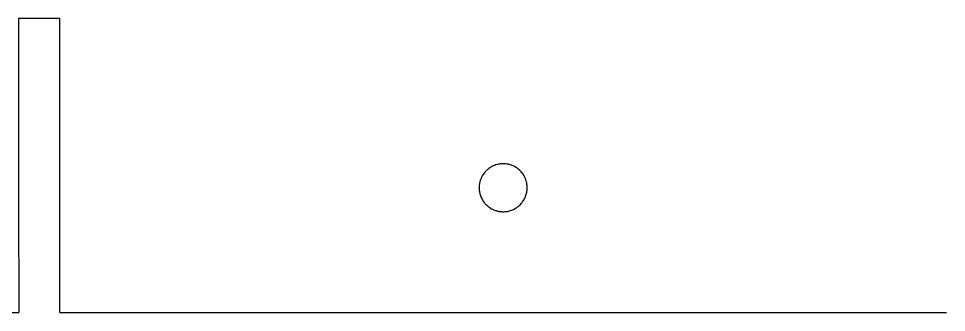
# Model space of a CAD drawing. Header units: millimetres. Extents: x 0 to 1620, y -18 to 157.
# Drawn here: x 1418.6 to 1486.3, y -18.4 to 3 of the extents above; entities that cross this region are included whole.
import ezdxf

# ---------------------------------------------------------------- set-up
doc = ezdxf.new("R2010")
doc.units = ezdxf.units.MM

msp = doc.modelspace()

# ---------------------------------------------------------------- linework, layer by layer
at = {"color": 7, "linetype": 'Continuous', "lineweight": 25}
for p, q in [((1418.556, 3), (1418.556, -0.242)), ((1421.572, 3), (1418.556, 3)), ((1421.572, -0.242), (1421.572, 3)), ((1353.782, -18.442), (1418.564, -18.442)), ((1421.564, -18.442), (1486.346, -18.442))]:
    msp.add_line(p, q, dxfattribs=at)
for points in [[(1418.556, -0.242), (1418.556, -0.561), (1418.557, -1.2), (1418.557, -2.158), (1418.557, -3.116), (1418.558, -4.074), (1418.558, -5.032), (1418.559, -5.989), (1418.559, -6.947), (1418.56, -7.905), (1418.56, -8.863), (1418.56, -9.821), (1418.561, -10.779), (1418.561, -11.737), (1418.562, -12.695), (1418.562, -13.653), (1418.563, -14.61), (1418.563, -15.568), (1418.564, -16.526), (1418.564, -17.484), (1418.564, -18.123), (1418.564, -18.442)], [(1421.564, -18.442), (1421.564, -18.123), (1421.564, -17.484), (1421.564, -16.526), (1421.565, -15.568), (1421.565, -14.61), (1421.566, -13.653), (1421.566, -12.695), (1421.567, -11.737), (1421.567, -10.779), (1421.567, -9.821), (1421.568, -8.863), (1421.568, -7.905), (1421.569, -6.947), (1421.569, -5.989), (1421.57, -5.032), (1421.57, -4.074), (1421.571, -3.116), (1421.571, -2.158), (1421.571, -1.2), (1421.572, -0.561), (1421.572, -0.242)]]:
    msp.add_open_spline(points, degree=3, dxfattribs=at)
msp.add_open_spline([(1452.222, -9.616), (1452.215, -9.568), (1452.206, -9.496), (1452.2, -9.387), (1452.2, -9.308), (1452.205, -9.193), (1452.216, -9.097), (1452.241, -8.959), (1452.265, -8.865), (1452.309, -8.732), (1452.345, -8.642), (1452.406, -8.516), (1452.454, -8.432), (1452.532, -8.316), (1452.591, -8.239), (1452.684, -8.134), (1452.753, -8.065), (1452.859, -7.974), (1452.936, -7.915), (1453.054, -7.839), (1453.139, -7.791), (1453.265, -7.731), (1453.356, -7.696), (1453.49, -7.653), (1453.584, -7.63), (1453.722, -7.606), (1453.819, -7.596), (1453.959, -7.591), (1454.056, -7.593), (1454.196, -7.607), (1454.292, -7.623), (1454.428, -7.655), (1454.521, -7.684), (1454.652, -7.734), (1454.74, -7.775), (1454.863, -7.843), (1454.945, -7.895), (1455.058, -7.979), (1455.132, -8.042), (1455.232, -8.14), (1455.297, -8.212), (1455.383, -8.322), (1455.437, -8.403), (1455.507, -8.524), (1455.55, -8.611), (1455.604, -8.74), (1455.635, -8.832), (1455.67, -8.967), (1455.688, -9.063), (1455.705, -9.201), (1455.71, -9.298), (1455.708, -9.413), (1455.704, -9.492), (1455.691, -9.606), (1455.672, -9.708), (1455.639, -9.837), (1455.607, -9.936), (1455.557, -10.059), (1455.511, -10.153), (1455.445, -10.268), (1455.387, -10.354), (1455.306, -10.46), (1455.237, -10.538), (1455.143, -10.631), (1455.064, -10.699), (1454.958, -10.779), (1454.871, -10.836), (1454.754, -10.901), (1454.66, -10.946), (1454.536, -10.995), (1454.437, -11.026), (1454.308, -11.058), (1454.205, -11.076), (1454.073, -11.089), (1453.969, -11.093), (1453.836, -11.089), (1453.732, -11.079), (1453.601, -11.057), (1453.499, -11.033), (1453.372, -10.994), (1453.275, -10.957), (1453.154, -10.901), (1453.063, -10.851), (1452.951, -10.779), (1452.867, -10.717), (1452.766, -10.631), (1452.692, -10.558), (1452.603, -10.459), (1452.539, -10.377), (1452.464, -10.267), (1452.412, -10.177), (1452.353, -10.058), (1452.313, -9.962), (1452.271, -9.836), (1452.244, -9.735), (1452.228, -9.652), (1452.223, -9.622), (1452.222, -9.616)], degree=3, knots=[0, 0, 0, 0, 0.013098, 0.019894, 0.029702, 0.034597, 0.051201, 0.056096, 0.072703, 0.077599, 0.09421, 0.099107, 0.115722, 0.120621, 0.137243, 0.142143, 0.158772, 0.163674, 0.180309, 0.185214, 0.201856, 0.206762, 0.223409, 0.228318, 0.244969, 0.249878, 0.266531, 0.271441, 0.288095, 0.293005, 0.309658, 0.314566, 0.331216, 0.336123, 0.352768, 0.357674, 0.374313, 0.379217, 0.395849, 0.400751, 0.417376, 0.422276, 0.438894, 0.443792, 0.460405, 0.465302, 0.481911, 0.486806, 0.503412, 0.508307, 0.524911, 0.529806, 0.539614, 0.54641, 0.561114, 0.567911, 0.582617, 0.589416, 0.604125, 0.610925, 0.625637, 0.632439, 0.647155, 0.653959, 0.668679, 0.675484, 0.690208, 0.697015, 0.711741, 0.718549, 0.733278, 0.740087, 0.754818, 0.761627, 0.776358, 0.783168, 0.797899, 0.804708, 0.819438, 0.826247, 0.840975, 0.847782, 0.862508, 0.869314, 0.884036, 0.89084, 0.905559, 0.912361, 0.927076, 0.933877, 0.948588, 0.955387, 0.970095, 0.976893, 0.991598, 0.998394, 1, 1, 1, 1], dxfattribs=at)

doc.saveas('drawing.dxf')
